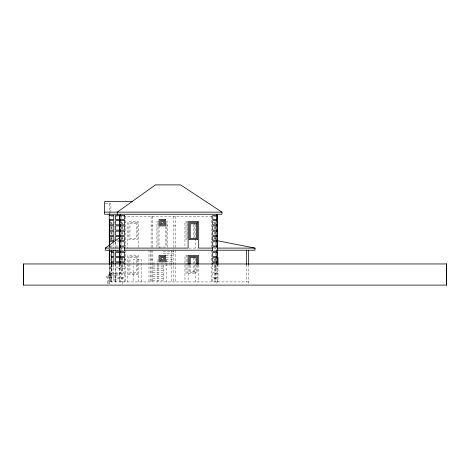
<?xml version="1.0" encoding="UTF-8"?>
<svg xmlns="http://www.w3.org/2000/svg" width="470" height="470" viewBox="0 0 470 470"><rect width="100%" height="100%" fill="white"/><g stroke="black" fill="none" stroke-linecap="round" stroke-linejoin="round"><path stroke-width="0.35" stroke-dasharray="2.35 1.76" d="M109.915 274.039L106.214 276.366L106.214 277.423L109.915 275.097L111.502 275.097L111.502 274.039L109.915 274.039L109.915 275.097M105.292 203.68L110.92 203.68L110.92 212.575M109.598 211.089L109.281 211.629M113.111 216.37L110.92 216.37L110.92 218.532M115.15 216.37L215.613 216.37L215.613 218.532M158.331 221.658L156.921 221.658L156.921 247.379M166.086 221.658L167.496 221.658L167.496 248.095M187.765 221.658L184.945 221.658L184.945 248.095M109.281 222.715L114.445 222.715M119.856 222.715L125.725 222.715M187.412 222.715L186.003 222.715L186.003 239.635L187.412 239.635M212.792 222.715L217.252 222.715M110.92 223.773L111.978 223.773M121.495 223.773L122.552 223.773M214.555 223.773L215.613 223.773M151.105 225.888L152.691 225.888M166.086 225.888L167.496 225.888M173.841 225.888L175.428 225.888M110.92 238.578L111.978 238.578M121.495 238.578L122.552 238.578M214.555 238.578L215.613 238.578M109.598 239.635L114.445 239.635M119.856 239.635L125.725 239.635M211.383 239.635L217.252 239.635M117.523 240.693L118.822 240.693M119.803 241.75L115.573 241.75L115.573 245.98L118.822 245.98M110.303 245.98L113.828 245.98L113.828 243.16M109.281 247.038L113.828 247.038L113.828 248.095M115.573 247.038L118.822 247.038M159.036 247.038L165.381 247.038L165.381 226.681M120.831 248.095L123.681 248.095M188.999 248.095L198.17 248.095M214.144 248.095L215.613 248.095L215.613 250.21M121.019 250.21L123.681 250.21M214.144 250.21L216.934 250.21M109.281 251.268L111.225 251.268M173.841 251.691L163.266 251.691L163.266 253.594L173.841 253.594M166.086 255.498L173.841 255.498M187.765 255.498L184.945 255.498L184.945 281.935M187.412 256.555L186.003 256.555L186.003 273.475L194.463 273.475L194.463 257.26M166.086 257.401L173.841 257.401M211.383 258.67L217.393 258.67M166.086 259.305L173.841 259.305M119.856 259.728L125.725 259.728M151.105 259.728L152.691 259.728M214.555 259.728L215.613 259.728M121.495 260.785L122.552 260.785M166.086 261.208L173.841 261.208M109.281 262.9L111.225 262.9M152.691 263.112L173.841 263.112M152.691 265.015L173.841 265.015M152.691 266.919L163.266 266.919M109.281 267.13L113.828 267.13L113.828 265.015M109.281 268.188L113.828 268.188L113.828 272.418L109.281 272.418M152.691 268.822L163.266 268.822M152.691 270.726L163.266 270.726M152.691 272.629L163.266 272.629M109.281 273.475L115.15 273.475M125.725 273.475L115.573 273.475L115.573 277.705L124.403 277.705L124.403 273.475M111.713 273.975L119.856 273.975M109.281 274.533L109.598 274.533M127.84 274.533L138.415 274.533M152.691 274.533L163.266 274.533M111.713 275.032L119.856 275.032M152.691 276.436L163.266 276.436M109.281 277.705L113.828 277.705L113.828 273.475M152.691 278.34L163.266 278.34M109.281 278.763L113.828 278.763L113.828 281.935M152.691 280.243L163.266 280.243M214.555 280.878L215.613 280.878M248.659 281.935L109.281 281.935L109.281 264.31M109.598 283.522L106.954 283.522L106.954 285.108M248.659 264.634L248.659 285.108M246.544 264.634L246.544 281.935M217.992 264.769L217.992 281.935M217.252 263.605L217.252 267.13L212.704 267.13L212.704 265.015M217.252 281.935L217.252 278.763L212.704 278.763L212.704 281.935M216.934 264.769L216.934 284.473M215.613 221.417L215.613 224.125M215.613 226.464L215.613 229.413M215.613 231.88L215.613 234.7M215.613 237.168L215.613 239.635M215.613 242.326L215.613 245.211M215.613 253.095L215.613 255.257M215.613 258.142L215.613 261.185M215.613 264.634L215.613 281.935M215.084 226.593L215.084 229.413M215.084 232.233L215.084 234.348M215.084 237.168L215.084 238.578M215.084 259.728L215.084 261.185M215.084 264.833L215.084 280.878M214.555 222.715L214.555 224.125M214.555 226.593L214.555 229.413M214.555 231.88L214.555 234.7M214.555 237.168L214.555 239.635M214.555 258.67L214.555 261.185M214.555 264.833L214.555 281.935M211.383 216.37L211.383 247.373M211.383 250.21L211.383 281.935M198.692 265.045L198.692 281.935M197.635 265.209L197.635 272.418L187.06 272.418L187.06 257.613M196.578 264.851L196.578 271.36L190.233 271.36L190.233 264.851M195.52 224.595L195.52 237.814M195.52 238.549L195.52 248.095M195.52 258.435L195.52 262.842M195.52 263.576L195.52 281.935M194.463 222.715L194.463 238.225M193.405 224.478L193.405 238.578M193.405 257.613L193.405 272.418M189.175 265.209L189.175 272.418M188.118 265.045L188.118 281.935M187.06 223.773L187.06 238.578M175.428 216.37L175.428 248.095M175.428 250.21L175.428 281.935M173.841 216.37L173.841 248.095M173.841 249.787L173.841 281.935M171.197 250.21L171.197 281.935M166.439 222.715L166.439 247.373M166.439 259.728L166.439 281.935M163.266 265.015L163.266 281.935M159.036 225.888L159.036 248.095M157.979 222.715L157.979 247.373M157.979 259.728L157.979 281.935M152.691 216.37L152.691 248.095M152.691 250.21L152.691 281.935M151.105 216.37L151.105 248.095M151.105 250.21L151.105 281.935M150.576 250.21L150.576 281.935M148.99 250.21L148.99 281.935M141.588 281.935L141.588 259.728L133.127 259.728L133.127 281.935M138.415 247.361L138.415 221.658L127.84 221.658L127.84 248.095M138.415 281.935L138.415 255.498L127.84 255.498L127.84 281.935M125.725 216.37L125.725 247.373M125.725 250.21L125.725 281.935M124.403 265.015L124.403 267.13L115.573 267.13L115.573 265.015M124.403 281.935L124.403 278.763L115.573 278.763L115.573 281.935M122.552 222.715L122.552 224.125M122.552 226.593L122.552 229.413M122.552 231.88L122.552 234.7M122.552 237.168L122.552 239.635M122.552 257.26L122.552 261.161M122.552 264.663L122.552 281.935M122.288 281.935L122.288 284.473M122.024 226.593L122.024 229.413M122.024 232.233L122.024 234.348M122.024 237.168L122.024 238.578M122.024 257.613L122.024 261.138M122.024 264.663L122.024 272.418M121.495 216.37L121.495 218.532M121.495 221.417L121.495 224.125M121.495 226.464L121.495 229.413M121.495 231.88L121.495 234.7M121.495 237.168L121.495 239.635M121.495 242.326L121.495 245.211M121.495 248.095L121.495 250.257M121.495 253.095L121.495 255.298M121.495 257.26L121.495 261.161M121.495 264.634L121.495 281.935M120.12 263.605L120.173 281.935M119.856 264.31L119.856 281.935M119.803 265.015L119.803 267.13M119.803 268.188L119.803 272.418M119.803 273.475L119.803 277.705M119.803 278.763L119.803 281.935M115.978 275.062L115.978 281.935M115.15 242.326L115.15 248.095M115.15 264.634L115.15 281.935M114.921 275.062L114.921 281.935M111.978 222.715L111.978 224.125M111.978 226.593L111.978 229.413M111.978 231.88L111.978 234.7M111.978 237.168L111.978 239.635M111.978 264.663L111.978 273.475M111.713 264.634L111.713 281.935M111.449 226.593L111.449 229.413M111.449 232.233L111.449 234.348M111.449 237.168L111.449 238.578M111.449 264.663L111.449 272.418M111.237 281.935L111.237 275.062L110.18 275.062L110.18 281.935M110.92 221.417L110.92 224.125M110.92 226.464L110.92 229.413M110.92 231.88L110.92 234.7M110.92 237.168L110.92 239.635M110.92 245.933L110.92 247.373M110.92 250.21L110.92 281.935M110.344 273.511L110.344 275.097M109.598 203.68L109.598 212.61M109.598 246.074L109.598 248.095M109.598 264.634L109.598 285.108M109.281 245.892L109.281 247.361M108.723 275.849L108.723 283.522M107.665 276.513L107.665 283.522M137.358 222.715L128.898 222.715L128.898 239.635L137.358 239.635L137.358 222.715M136.3 223.773L129.955 223.773L129.955 238.578L136.3 238.578L136.3 223.773M137.358 256.555L128.898 256.555L128.898 273.475L137.358 273.475L137.358 256.555M136.3 257.613L129.955 257.613L129.955 272.418L136.3 272.418L136.3 257.613M124.403 268.188L115.573 268.188L115.573 272.418L124.403 272.418L124.403 268.188M217.252 268.188L212.704 268.188L212.704 272.418L217.252 272.418L217.252 268.188M217.252 273.475L212.704 273.475L212.704 277.705L217.252 277.705L217.252 273.475"/><path stroke-width="0.7" d="M109.598 250.21L109.598 251.268L109.281 251.268L109.281 250.21M120.173 250.21L105.315 250.21L105.315 248.095L119.803 237.52M132.07 201.565L104.575 201.565L104.575 214.255L221.958 214.255L221.958 212.14L180.609 184.892L155.411 184.892L117.265 212.14L117.265 214.255M104.575 212.14L221.958 212.14M109.281 221.658L109.598 221.658M119.856 221.658L120.173 221.658M216.934 221.658L217.252 221.658M119.856 222.715L120.173 222.715M109.281 224.83L113.828 224.83L113.828 220.6L109.281 220.6L109.281 245.892M217.252 224.83L212.704 224.83L212.704 220.6L217.252 220.6L217.252 251.268L212.704 251.268L212.704 247.038L217.252 247.038M109.281 225.888L113.828 225.888L113.828 230.118L109.281 230.118M217.252 225.888L212.704 225.888L212.704 230.118L217.252 230.118M109.281 231.175L113.828 231.175L113.828 235.405L109.281 235.405M217.252 231.175L212.704 231.175L212.704 235.405L217.252 235.405M109.281 236.463L113.828 236.463L113.828 240.693L109.281 240.693M217.252 236.463L212.704 236.463L212.704 240.693L217.252 240.693L255.004 248.095L255.004 250.21L216.934 250.21M109.281 239.635L109.598 239.635M119.856 240.693L124.403 240.693L124.403 236.463L115.573 236.463L115.573 240.693M109.281 241.75L113.828 241.75M119.856 241.75L124.403 241.75L124.403 245.98L119.856 245.98M217.252 241.75L212.704 241.75L212.704 245.98L217.252 245.98M119.856 247.038L124.403 247.038L124.403 251.268L115.573 251.268L115.573 250.21M105.315 248.095L119.803 248.095M124.403 248.095L188.118 248.095L188.118 221.658L198.692 221.658L198.692 248.095L212.704 248.095M217.252 248.095L255.004 248.095M124.403 250.21L212.704 250.21M111.713 251.268L113.828 251.268L113.828 250.21M109.598 252.325L109.281 252.325L109.281 264.31M111.713 252.325L113.828 252.325L113.828 256.555L111.713 256.555M109.281 255.498L109.598 255.498M119.856 255.498L120.173 255.498M109.281 256.555L109.598 256.555M109.281 257.613L109.598 257.613M111.713 257.613L113.828 257.613L113.828 261.843L111.713 261.843M119.856 258.67L120.173 258.67M109.281 261.843L109.598 261.843M109.281 262.9L109.598 262.9M111.713 262.9L113.828 262.9L113.828 264.31M446.394 263.958L446.394 285.108M248.659 250.21L248.659 264.634M246.544 250.21L246.544 264.634M217.992 264.487L217.992 257.613L212.704 257.613L212.704 261.843L217.252 261.843L217.252 257.613M217.252 264.31L217.252 262.9L212.704 262.9L212.704 264.31M216.981 215.383L216.981 219.613M216.934 214.255L216.934 247.038M216.934 249.858L216.934 264.41M198.692 264.31L198.692 255.498L188.118 255.498L188.118 264.31M197.635 264.487L197.635 256.555L189.175 256.555L189.175 264.487M196.578 264.128L196.578 257.613L190.233 257.613L190.233 264.128M124.403 264.31L124.403 262.9L115.573 262.9L115.573 264.31M120.173 214.255L120.173 215.712M120.173 219.349L120.173 220.812M120.173 224.454L120.173 226.64M120.173 229.736L120.173 231.739M120.173 234.877L120.173 236.839M120.173 240.481L120.173 241.938M120.173 245.581L120.173 247.361M120.173 251.268L120.173 252.825M120.173 256.232L120.173 257.842M120.173 261.355L120.173 262.953M119.856 215.383L119.856 219.613M119.856 220.6L119.856 251.268M119.856 252.325L119.856 264.487M119.803 215.383L119.803 219.613M119.803 220.6L119.803 224.83M119.803 225.888L119.803 230.118M119.803 231.175L119.803 235.405M119.803 236.463L119.803 251.268M119.803 252.325L119.803 256.555M119.803 257.613L119.803 261.843M119.803 262.9L119.803 264.31M111.713 250.21L111.713 264.634M109.598 213.844L109.598 215.542M109.598 219.173L109.598 245.575M109.598 249.858L109.598 264.634M109.281 213.844L109.281 215.313M109.281 249.858L109.281 251.268M23.606 263.958L23.606 285.108M113.775 215.383L109.228 215.383L109.228 219.613L113.775 219.613L113.775 215.383M124.35 215.383L115.626 215.383L115.626 219.613L124.35 219.613L124.35 215.383M217.299 215.383L212.751 215.383L212.751 219.613L217.299 219.613L217.299 215.383M165.381 219.543L159.036 219.543L159.036 225.888L165.381 225.888L165.381 219.543M124.403 220.6L115.573 220.6L115.573 224.83L124.403 224.83L124.403 220.6M164.324 220.6L160.094 220.6L160.094 224.83L164.324 224.83L164.324 220.6M163.266 221.658L161.151 221.658L161.151 223.773L163.266 223.773L163.266 221.658M197.635 222.715L189.175 222.715L189.175 239.635L197.635 239.635L197.635 222.715M196.578 223.773L190.233 223.773L190.233 238.578L196.578 238.578L196.578 223.773M124.403 225.888L115.573 225.888L115.573 230.118L124.403 230.118L124.403 225.888M124.403 231.175L115.573 231.175L115.573 235.405L124.403 235.405L124.403 231.175M124.403 252.325L115.573 252.325L115.573 256.555L124.403 256.555L124.403 252.325M217.252 252.325L212.704 252.325L212.704 256.555L217.252 256.555L217.252 252.325M165.381 255.498L159.036 255.498L159.036 261.843L165.381 261.843L165.381 255.498M164.324 256.555L160.094 256.555L160.094 260.785L164.324 260.785L164.324 256.555M124.403 257.613L115.573 257.613L115.573 261.843L124.403 261.843L124.403 257.613M163.266 257.613L161.151 257.613L161.151 259.728L163.266 259.728L163.266 257.613M446.5 263.958L23.5 263.958L23.5 285.108L446.5 285.108L446.5 263.958"/></g></svg>
